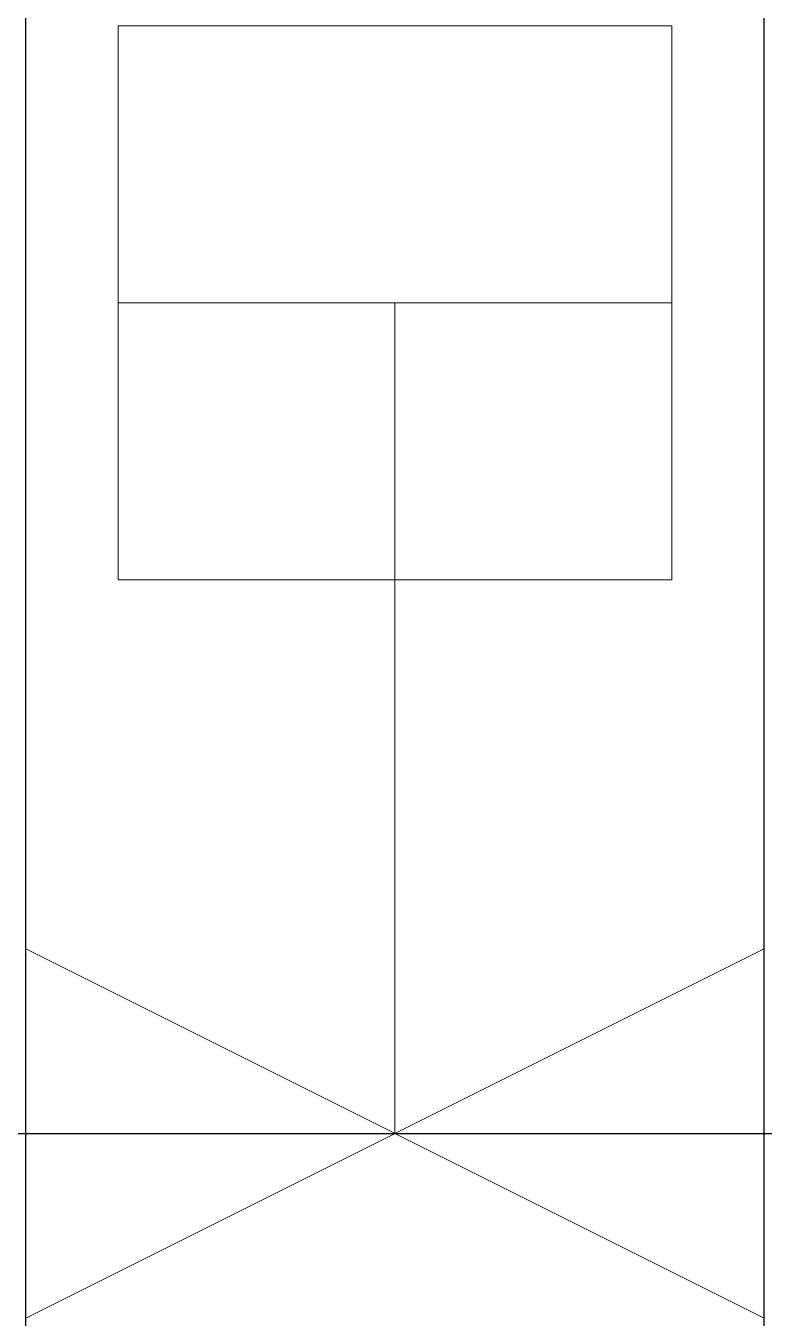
# Model space of a CAD drawing. Header units: metres. Extents: x -0.004 to 0.004, y -0.011 to 0.003.
import ezdxf

# ---------------------------------------------------------------- set-up
doc = ezdxf.new("R2010")
doc.units = ezdxf.units.M
doc.header["$PDMODE"] = 2
for name, color, linetype in [('Level 1', 7, 'Continuous'), ('Level 3', 7, 'Continuous'), ('Level 7', 7, 'Continuous')]:
    doc.layers.add(name, color=color, linetype=linetype)

# ---------------------------------------------------------------- blocks, each defined once
blk = doc.blocks.new('0010007')
at = {"layer": 'Level 7', "color": 2, "linetype": 'Continuous', "lineweight": 13, "flags": 128}
blk.add_lwpolyline([(-0.004, 0.002), (-0.004, -0.002), (0.004, 0.002), (0.004, -0.002), (-0.004, 0.002)], dxfattribs=at)
blk = doc.blocks.new('PISTON')
at = {"layer": 'Level 1', "color": 2, "linetype": 'Continuous', "lineweight": 13}
for p, q in [((0.003, 0.009), (-0.003, 0.009)), ((0, 0.009), (0, 0.006))]:
    blk.add_line(p, q, dxfattribs=at)
at = {"layer": 'Level 1', "color": 2, "linetype": 'Continuous', "lineweight": 13, "flags": 128}
blk.add_lwpolyline([(0.003, 0.012), (0.003, 0.006), (-0.003, 0.006), (-0.003, 0.012), (0.003, 0.012)], dxfattribs=at)
at = {"layer": 'Level 3', "color": 2, "linetype": 'Continuous', "lineweight": 13}
blk.add_line((0, 0.006), (0, 0), dxfattribs=at)
blk = doc.blocks.new('X DESIGNATION PISTON OPERATED VALVE')
at = {"color": 9, "linetype": 'Continuous', "lineweight": 0, "true_color": 0xc8c8c8}
blk.add_blockref('PISTON', (0, -0.009), dxfattribs=at)
at = {"color": 111, "linetype": 'Continuous', "lineweight": 0, "true_color": 0x5fffc3}
blk.add_blockref('0010007', (0, -0.009), dxfattribs=at)

msp = doc.modelspace()

# ---------------------------------------------------------------- linework, layer by layer
for p in [(-0.004, -0.009), (0.004, -0.009)]:
    msp.add_point(p)

# ---------------------------------------------------------------- block references
msp.add_blockref('X DESIGNATION PISTON OPERATED VALVE', (0, 0))

doc.saveas('drawing.dxf')
